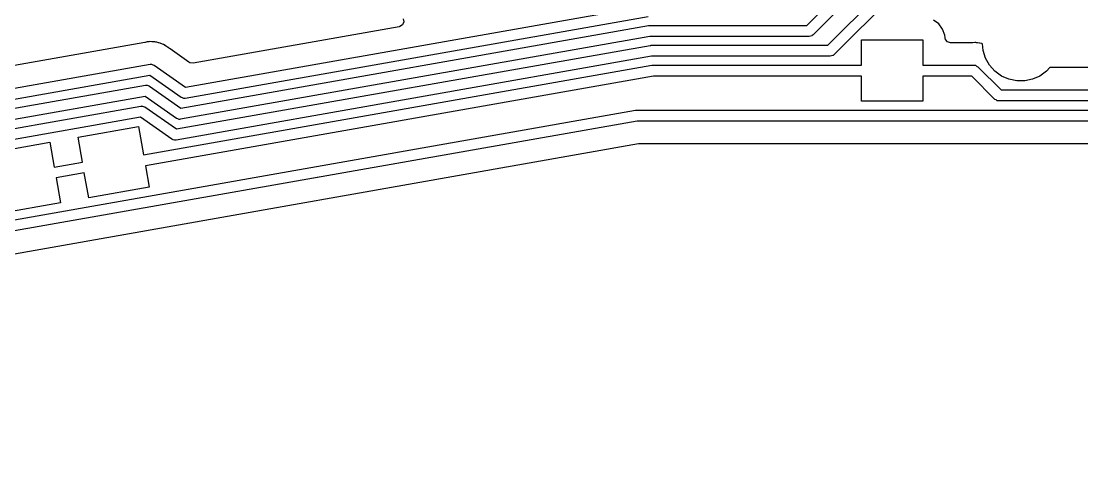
# Model space of a CAD drawing. Extents: x -140 to 29, y -83 to 10.
# Drawn here: x -58.95 to -34.8, y -32.19 to -21.74 of the extents above; entities that cross this region are included whole.
import ezdxf

# ---------------------------------------------------------------- set-up
doc = ezdxf.new("R2010")
doc.units = 0
doc.layers.add('BLACK', color=7, linetype='CONTINUOUS')

msp = doc.modelspace()

# ---------------------------------------------------------------- linework, layer by layer
at = {"layer": 'BLACK', "linetype": 'CONTINUOUS'}
for p, q in [((-41.0618, -21.835), (-36.8958, -17.6691)), ((-36.7165, -17.8433), (-40.9216, -22.0484)), ((-40.5819, -22.285), (-37.8935, -19.5966)), ((-37.7533, -19.81), (-40.4417, -22.4984)), ((-55.2051, -23.2378), (-44.7083, -21.3869)), ((-44.6756, -21.635), (-55.2127, -23.493)), ((-50.2538, -21.6838), (-50.2411, -21.7537)), ((-38.0617, -21.7982), (-38.1788, -21.7106)), ((-55.3105, -23.7133), (-44.6689, -21.8369)), ((-50.3445, -21.8644), (-55.0346, -22.6914)), ((-50.3265, -21.8598), (-50.3445, -21.8644)), ((-50.2682, -21.8193), (-50.3265, -21.8598)), ((-50.2411, -21.7537), (-50.2682, -21.8193)), ((-44.6689, -21.8369), (-44.6518, -21.8364)), ((-44.6518, -21.8364), (-44.6472, -21.835)), ((-44.6472, -21.835), (-41.0618, -21.835)), ((-37.9741, -21.9153), (-38.0617, -21.7982)), ((-37.923, -22.0523), (-37.9741, -21.9153)), ((-37.9741, -21.9153), (-37.9741, -21.9153)), ((-56.0825, -22.2078), (-56.1062, -22.2143)), ((-56.0791, -22.2077), (-56.0825, -22.2078)), ((-56.0623, -22.2074), (-56.0791, -22.2077)), ((-56.0426, -22.2055), (-56.0623, -22.2074)), ((-56.0226, -22.202), (-56.0426, -22.2055)), ((-55.9756, -22.2056), (-56.0226, -22.202)), ((-55.9697, -22.2058), (-55.9756, -22.2056)), ((-55.9367, -22.2052), (-55.9697, -22.2058)), ((-55.9225, -22.205), (-55.9367, -22.2052)), ((-55.9028, -22.2097), (-55.9225, -22.205)), ((-55.9225, -22.205), (-55.9225, -22.205)), ((-55.9225, -22.205), (-55.9225, -22.205)), ((-55.8833, -22.2127), (-55.9028, -22.2097)), ((-44.6363, -22.085), (-55.3181, -23.9685)), ((-41.01, -22.085), (-44.6363, -22.085)), ((-40.9803, -22.0763), (-41.01, -22.085)), ((-40.9501, -22.0697), (-40.9803, -22.0763)), ((-40.945, -22.0659), (-40.9501, -22.0697)), ((-40.9424, -22.0652), (-40.945, -22.0659)), ((-40.9395, -22.0618), (-40.9424, -22.0652)), ((-40.9216, -22.0484), (-40.9395, -22.0618)), ((-39.822, -22.735), (-39.822, -22.1615)), ((-39.822, -22.1615), (-38.425, -22.1615)), ((-38.425, -22.1615), (-38.425, -22.735)), ((-37.9164, -22.114), (-37.923, -22.0523)), ((-37.923, -22.0523), (-37.923, -22.0523)), ((-37.9057, -22.1528), (-37.9164, -22.114)), ((-37.8592, -22.2065), (-37.9057, -22.1528)), ((-37.7911, -22.2265), (-37.8592, -22.2065)), ((-56.1338, -22.2216), (-60.41, -22.9756)), ((-56.128, -22.2203), (-56.1338, -22.2216)), ((-56.1062, -22.2143), (-56.128, -22.2203)), ((-55.8631, -22.2143), (-55.8833, -22.2127)), ((-55.8184, -22.2295), (-55.8631, -22.2143)), ((-55.8631, -22.2143), (-55.8631, -22.2143)), ((-55.8127, -22.2311), (-55.8184, -22.2295)), ((-55.7829, -22.2382), (-55.8127, -22.2311)), ((-55.7668, -22.2421), (-55.7829, -22.2382)), ((-55.7489, -22.2515), (-55.7668, -22.2421)), ((-55.7668, -22.2421), (-55.7668, -22.2421)), ((-55.7668, -22.2421), (-55.7668, -22.2421)), ((-55.7307, -22.2593), (-55.7489, -22.2515)), ((-55.7115, -22.2659), (-55.7307, -22.2593)), ((-55.6721, -22.2917), (-55.7115, -22.2659)), ((-55.7115, -22.2659), (-55.7115, -22.2659)), ((-55.6669, -22.2947), (-55.6721, -22.2917)), ((-55.6608, -22.298), (-55.6669, -22.2947)), ((-55.6607, -22.298), (-55.6608, -22.298)), ((-55.6363, -22.3151), (-55.6607, -22.298)), ((-55.6152, -22.3289), (-55.6363, -22.3151)), ((-55.5776, -22.3535), (-55.6152, -22.3289)), ((-55.5716, -22.3586), (-55.5776, -22.3535)), ((-55.5776, -22.3535), (-55.5776, -22.3535)), ((-55.5776, -22.3535), (-55.5776, -22.3535)), ((-55.5714, -22.3584), (-55.5716, -22.3586)), ((-55.5594, -22.3689), (-55.5714, -22.3584)), ((-55.1287, -22.6705), (-55.5594, -22.3689)), ((-55.416, -24.1888), (-44.6295, -22.2869)), ((-44.6295, -22.2869), (-44.6124, -22.2864)), ((-44.6124, -22.2864), (-44.6078, -22.285)), ((-44.6078, -22.285), (-40.5819, -22.285)), ((-37.2917, -22.2265), (-37.7911, -22.2265)), ((-37.2858, -22.2262), (-37.2917, -22.2265)), ((-37.2388, -22.2218), (-37.2858, -22.2262)), ((-37.2188, -22.2249), (-37.2388, -22.2218)), ((-37.2388, -22.2218), (-37.2388, -22.2218)), ((-37.1991, -22.2265), (-37.2188, -22.2249)), ((-37.1789, -22.2265), (-37.1991, -22.2265)), ((-37.1332, -22.2382), (-37.1789, -22.2265)), ((-37.1789, -22.2265), (-37.1789, -22.2265)), ((-37.1274, -22.2394), (-37.1332, -22.2382)), ((-37.0807, -22.2468), (-37.1274, -22.2394)), ((-37.0684, -22.2521), (-37.0807, -22.2468)), ((-37.0522, -22.4072), (-37.0684, -22.2521)), ((-36.9955, -22.5814), (-37.0522, -22.4072)), ((-44.5969, -22.535), (-55.4235, -24.444)), ((-55.1052, -22.6835), (-55.1287, -22.6705)), ((-55.0346, -22.6914), (-55.1052, -22.6835)), ((-40.5301, -22.535), (-44.5969, -22.535)), ((-40.5004, -22.5263), (-40.5301, -22.535)), ((-40.4702, -22.5197), (-40.5004, -22.5263)), ((-40.4652, -22.5159), (-40.4702, -22.5197)), ((-40.4625, -22.5152), (-40.4652, -22.5159)), ((-40.4596, -22.5118), (-40.4625, -22.5152)), ((-40.4417, -22.4984), (-40.4596, -22.5118)), ((-36.9039, -22.7401), (-36.9955, -22.5814)), ((-60.4042, -23.4909), (-56.0132, -22.7167)), ((-56.165, -24.7778), (-44.5902, -22.7369)), ((-56.0132, -22.7167), (-55.9909, -22.716)), ((-55.9909, -22.716), (-55.9865, -22.7149)), ((-55.9865, -22.7149), (-55.9839, -22.7157)), ((-55.9839, -22.7157), (-55.9776, -22.7155)), ((-55.9776, -22.7155), (-55.9491, -22.7275)), ((-55.9491, -22.7275), (-55.9198, -22.7374)), ((-55.9198, -22.7374), (-55.2051, -23.2378)), ((-44.5902, -22.7369), (-44.5731, -22.7364)), ((-44.5731, -22.7364), (-44.5685, -22.735)), ((-44.5685, -22.735), (-39.822, -22.735)), ((-38.425, -22.735), (-37.2589, -22.735)), ((-37.2589, -22.735), (-37.2368, -22.7382)), ((-37.2368, -22.7382), (-37.2323, -22.7379)), ((-37.2323, -22.7379), (-37.2299, -22.7392)), ((-37.2299, -22.7392), (-37.2237, -22.7401)), ((-37.2237, -22.7401), (-37.1976, -22.7568)), ((-37.1976, -22.7568), (-37.1705, -22.7716)), ((-37.1705, -22.7716), (-36.6408, -23.3013)), ((-36.7814, -22.8762), (-36.9039, -22.7401)), ((-36.6332, -22.9839), (-36.7814, -22.8762)), ((-35.6086, -22.8762), (-35.7569, -22.9839)), ((-35.5335, -22.7928), (-35.6086, -22.8762)), ((-25.0109, -22.7928), (-35.5335, -22.7928)), ((-56.0207, -22.9719), (-60.3098, -23.7282)), ((-44.5575, -22.985), (-56.1215, -25.024)), ((-55.3061, -23.4723), (-56.0207, -22.9719)), ((-39.822, -22.985), (-44.5575, -22.985)), ((-39.822, -23.5585), (-39.822, -22.985)), ((-37.3107, -22.985), (-38.425, -22.985)), ((-38.425, -22.985), (-38.425, -23.5585)), ((-36.781, -23.5147), (-37.3107, -22.985)), ((-36.4658, -23.0584), (-36.6332, -22.9839)), ((-36.2866, -23.0965), (-36.4658, -23.0584)), ((-36.1034, -23.0965), (-36.2866, -23.0965)), ((-35.9242, -23.0584), (-36.1034, -23.0965)), ((-35.7569, -22.9839), (-35.9242, -23.0584)), ((-60.1425, -23.9017), (-56.1186, -23.1922)), ((-56.1186, -23.1922), (-56.0963, -23.1915)), ((-56.0963, -23.1915), (-56.0919, -23.1904)), ((-56.0919, -23.1904), (-56.0893, -23.1913)), ((-56.0893, -23.1913), (-56.083, -23.1911)), ((-56.083, -23.1911), (-56.0545, -23.203)), ((-56.0545, -23.203), (-56.0252, -23.2129)), ((-56.0252, -23.2129), (-55.3105, -23.7133)), ((-36.6408, -23.3013), (-31.115, -23.3013)), ((-56.1262, -23.4474), (-60.0481, -24.1389)), ((-55.4115, -23.9478), (-56.1262, -23.4474)), ((-55.2768, -23.4821), (-55.3061, -23.4723)), ((-55.2483, -23.4941), (-55.2768, -23.4821)), ((-55.2419, -23.4939), (-55.2483, -23.4941)), ((-55.2394, -23.4948), (-55.2419, -23.4939)), ((-55.235, -23.4937), (-55.2394, -23.4948)), ((-55.2127, -23.493), (-55.235, -23.4937)), ((-38.425, -23.5585), (-39.822, -23.5585)), ((-36.7538, -23.5295), (-36.781, -23.5147)), ((-36.7278, -23.5462), (-36.7538, -23.5295)), ((-36.7216, -23.5471), (-36.7278, -23.5462)), ((-36.7192, -23.5484), (-36.7216, -23.5471)), ((-36.7147, -23.5481), (-36.7192, -23.5484)), ((-36.6926, -23.5513), (-36.7147, -23.5481)), ((-31.115, -23.5513), (-36.6926, -23.5513)), ((-104.922, -34.3331), (-44.9613, -23.7604)), ((-59.8808, -24.3125), (-56.224, -23.6677)), ((-56.224, -23.6677), (-56.2017, -23.667)), ((-56.2017, -23.667), (-56.1973, -23.6659)), ((-56.1973, -23.6659), (-56.1948, -23.6668)), ((-56.1948, -23.6668), (-56.1884, -23.6666)), ((-56.1884, -23.6666), (-56.1599, -23.6786)), ((-56.1599, -23.6786), (-56.1306, -23.6884)), ((-56.1306, -23.6884), (-55.416, -24.1888)), ((-44.9613, -23.7604), (-44.9442, -23.7599)), ((-44.9442, -23.7599), (-44.9396, -23.7585)), ((-44.9396, -23.7585), (-22.6653, -23.7585)), ((-44.9287, -24.0085), (-104.828, -34.5703)), ((-56.2316, -23.9229), (-59.7864, -24.5497)), ((-57.6542, -24.3769), (-56.2784, -24.1343)), ((-56.2784, -24.1343), (-56.165, -24.7778)), ((-55.5169, -24.4233), (-56.2316, -23.9229)), ((-55.3822, -23.9577), (-55.4115, -23.9478)), ((-55.3537, -23.9696), (-55.3822, -23.9577)), ((-55.3474, -23.9694), (-55.3537, -23.9696)), ((-55.3448, -23.9703), (-55.3474, -23.9694)), ((-55.3404, -23.9692), (-55.3448, -23.9703)), ((-55.3181, -23.9685), (-55.3404, -23.9692)), ((-22.6135, -24.0085), (-44.9287, -24.0085)), ((-57.5546, -24.9417), (-57.6542, -24.3769)), ((-104.48, -35.0254), (-44.895, -24.5189)), ((-59.6701, -24.7323), (-58.2943, -24.4897)), ((-58.2943, -24.4897), (-58.1948, -25.0545)), ((-55.4876, -24.4332), (-55.5169, -24.4233)), ((-55.4591, -24.4452), (-55.4876, -24.4332)), ((-55.4528, -24.445), (-55.4591, -24.4452)), ((-55.4502, -24.4458), (-55.4528, -24.445)), ((-55.4459, -24.4447), (-55.4502, -24.4458)), ((-55.4235, -24.444), (-55.4459, -24.4447)), ((-44.895, -24.5189), (-44.8732, -24.517)), ((-44.8732, -24.517), (-22.6974, -24.517)), ((-58.1948, -25.0545), (-57.5546, -24.9417)), ((-56.1215, -25.024), (-56.0359, -25.5101)), ((-57.5112, -25.1879), (-58.1513, -25.3007)), ((-58.1513, -25.3007), (-58.0518, -25.8655)), ((-57.4116, -25.7526), (-57.5112, -25.1879)), ((-56.0359, -25.5101), (-57.4116, -25.7526)), ((-58.0518, -25.8655), (-59.4275, -26.1081))]:
    msp.add_line(p, q, dxfattribs=at)

doc.saveas('drawing.dxf')
